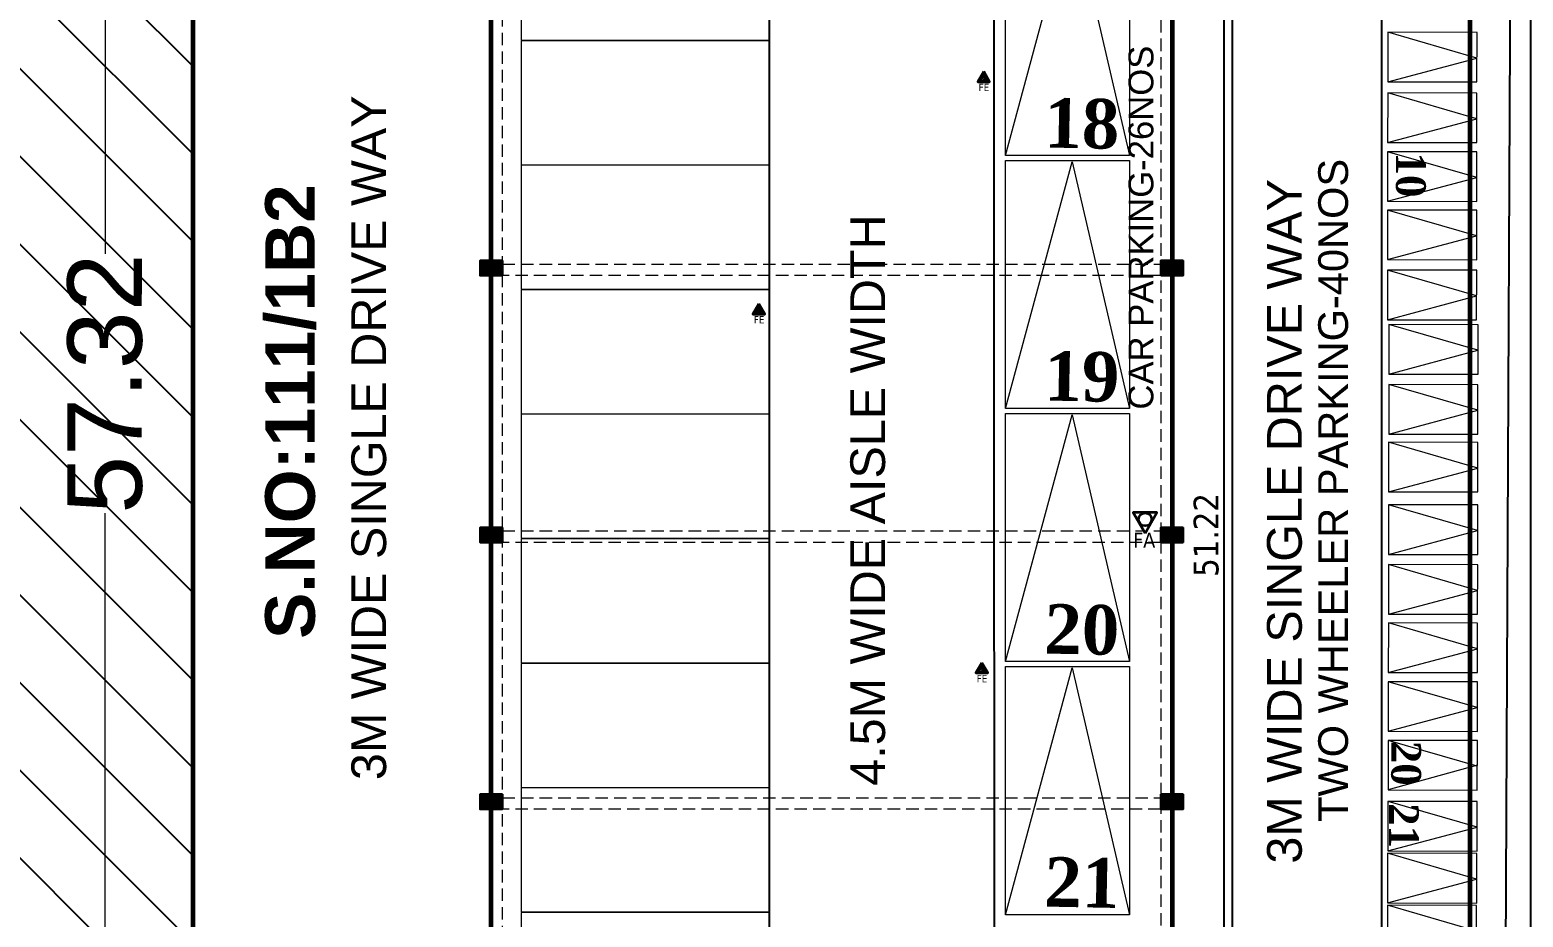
# Model space of a CAD drawing. Header units: metres. Extents: x -44 to 239, y -4 to 219.
# Drawn here: x 7.8 to 37.88, y 134.92 to 152.8 of the extents above; entities that cross this region are included whole.
import ezdxf

# ---------------------------------------------------------------- set-up
doc = ezdxf.new("R2010")
doc.units = ezdxf.units.M
doc.header["$MEASUREMENT"] = 0
doc.linetypes.add('001- GROUND FLOOR PLAN$0$HIDDEN', pattern=[0.375, 0.25, -0.125])
for name, color, linetype in [('0 @ 1', 7, 'Continuous'), ('11', 248, 'Continuous'), ('AS_AT_SITE', 6, 'Continuous'), ('BLK_1_COVERED_AREA', 140, 'Continuous'), ('BLK_1_INTERNAL_VEHICULAR_ACCESS', 161, 'Continuous'), ('BLK_1_LVL_0_BLDG_FOOT_PRINT', 1, 'Continuous'), ('BLK_1_LVL_0_SIDE_SETBACK2', 102, 'Continuous'), ('BLK_2_COVERED_AREA', 140, 'Continuous'), ('BLK_2_FLR_0_BLT_UP_AREA', 8, 'Continuous'), ('BLK_2_FLR_0_STILT', 7, 'Continuous'), ('BLK_2_INTERNAL_VEHICULAR_ACCESS', 161, 'Continuous'), ('BLK_2_LVL_0_BLDG_FOOT_PRINT', 1, 'Continuous'), ('BLK_2_LVL_0_SIDE_SETBACK1', 171, 'Continuous'), ('BLK_2_LVL_0_SIDE_SETBACK2', 102, 'Continuous'), ('DISTANCE_BLK', 238, 'Continuous'), ('PARKING_SLOT', 30, 'Continuous'), ('PER_AISLE_WIDTH', 5, 'Continuous'), ('TWO_WHEELER_DRIVE_WAY', 6, 'Continuous')]:
    doc.layers.add(name, color=color, linetype=linetype)
for name, color, linetype, lineweight in [('A-Column RCC', 6, 'Continuous', 30), ('A-Hatch Concrete-TC', 253, 'Continuous', 0), ('TWO_WHEELER_PARKING', 7, 'Continuous', 0)]:
    doc.layers.add(name, color=color, linetype=linetype, lineweight=lineweight)
doc.styles.add('ARIAL', font='arial.ttf')
doc.styles.add('CODE', font='tahoma.ttf')
doc.styles.add('MtXpl_Times_New_Roma', font='timesbd.ttf')
doc.styles.get("Standard").update_dxf_attribs({"font": 'arial.ttf'})
doc.dimstyles.new('Copy of drain width', dxfattribs={"dimtxt": 1.5, "dimasz": 1, "dimexe": 0.18, "dimexo": 0.0625, "dimgap": 0.09, "dimtad": 0, "dimzin": 0, "dimdsep": 46, "dimtxsty": 'ARIAL', "dimcen": 0.09, "dimse1": 1, "dimse2": 1, "dimclrd": 21, "dimadec": 0, "dimazin": 0, "dimtfac": 1, "dimtofl": 0, "dimtmove": 0, "dimatfit": 3, "dimfxl": 0, "dimtolj": 1, "dimtzin": 0, "dimlwd": 9, "dimarcsym": 0})
doc.dimstyles.new('OUTER', dxfattribs={"dimscale": 0, "dimtxt": 0.35, "dimasz": 0.3, "dimexe": 0.18, "dimexo": 0.0625, "dimgap": 0.09, "dimtad": 1, "dimzin": 0, "dimdsep": 46, "dimtxsty": 'CODE', "dimcen": 0.09, "dimse1": 1, "dimse2": 1, "dimclrd": 256, "dimclrt": 1, "dimadec": 0, "dimazin": 0, "dimtfac": 1, "dimtofl": 0, "dimtmove": 2, "dimatfit": 3, "dimfxl": 0, "dimtolj": 1, "dimtzin": 0, "dimarcsym": 0})
pattern_1 = [(45, (-47.69028, 123.775896), (-0.022097087, 0.022097087), [])]
pattern_2 = [(45, (-52.17923, 131.01064), (-0.022097087, 0.022097087), [])]
pattern_3 = [(45, (-47.650927, 135.693603), (-0.022097087, 0.022097087), [])]
pattern_4 = [(45, (-47.69028, 123.775896), (-0.022097087, 0.022097087), [])]
pattern_5 = [(45, (-52.17923, 131.01064), (-0.022097087, 0.022097087), [])]
pattern_6 = [(45, (-47.650927, 135.693603), (-0.022097087, 0.022097087), [])]

# ---------------------------------------------------------------- blocks, each defined once
blk = doc.blocks.new('*D596')
at = {"color": 21, "lineweight": 9}
for p, q in [((9.323, 173.332), (9.32, 148.287)), ((9.317, 118.016), (9.319, 143.061))]:
    blk.add_line(p, q, dxfattribs=at)
at = {"color": 21}
for points in [[(9.156, 173.332), (9.489, 173.332), (9.323, 174.332)], [(9.15, 118.016), (9.483, 118.016), (9.316, 117.016)]]:
    blk.add_solid(points, dxfattribs=at)
at = {"layer": 'Defpoints', "color": 0}
for p in [(11.093, 174.332), (9.316, 117.016), (11.086, 117.016)]:
    blk.add_point(p, dxfattribs=at)
at = {"color": 0, "insert": (9.32, 145.674), "char_height": 1.5, "attachment_point": 5, "rotation": 89.9937, "style": 'ARIAL'}
blk.add_mtext('\\A1;57.32', dxfattribs=at)
blk = doc.blocks.new('*D466')
at = {"color": 21, "lineweight": 9}
for p, q in [((39.321, 167.233), (39.321, 145.238)), ((39.321, 118.016), (39.321, 140.011))]:
    blk.add_line(p, q, dxfattribs=at)
at = {"color": 21}
for points in [[(39.154, 167.233), (39.487, 167.233), (39.321, 168.233)], [(39.154, 118.016), (39.487, 118.016), (39.321, 117.016)]]:
    blk.add_solid(points, dxfattribs=at)
at = {"layer": 'Defpoints', "color": 0}
for p in [(30.803, 168.233), (30.803, 117.016), (39.321, 117.016)]:
    blk.add_point(p, dxfattribs=at)
at = {"color": 0, "insert": (39.321, 142.624), "char_height": 1.5, "attachment_point": 5, "rotation": 90, "style": 'ARIAL'}
blk.add_mtext('\\A1;51.22', dxfattribs=at)
blk = doc.blocks.new('*D599')
at = {"color": 21, "lineweight": 9}
for p, q in [((-3.45, 117.915), (0.774, 117.915)), ((10.093, 117.915), (5.869, 117.915))]:
    blk.add_line(p, q, dxfattribs=at)
at = {"color": 21}
for points in [[(-3.45, 118.082), (-3.45, 117.749), (-4.45, 117.915)], [(10.093, 118.082), (10.093, 117.749), (11.093, 117.915)]]:
    blk.add_solid(points, dxfattribs=at)
at = {"layer": 'Defpoints', "color": 0}
for p in [(11.093, 174.332), (-4.45, 172.457), (-4.45, 117.915)]:
    blk.add_point(p, dxfattribs=at)
at = {"color": 0, "insert": (3.321, 117.915), "char_height": 1.5, "attachment_point": 5, "style": 'ARIAL'}
blk.add_mtext('\\A1;15.54', dxfattribs=at)
blk = doc.blocks.new('cq')
at = {"layer": 'A-Hatch Concrete-TC'}
h = blk.add_hatch(dxfattribs=at)
h.set_pattern_fill('ANSI31', scale=0.01, angle=90)
h.set_pattern_definition([(135, (0, 0), (-0.00088388347648, -0.00088388347648), [])])
h.paths.add_polyline_path([(8280.033, -864.633), (8280.033, -864.333), (8279.583, -864.333), (8279.583, -864.633)])
at = {"layer": 'A-Column RCC', "color": 7}
blk.add_lwpolyline([(8280.033, -864.633), (8280.033, -864.333), (8279.583, -864.333), (8279.583, -864.633)], close=True, dxfattribs=at)
blk = doc.blocks.new('*D771')
at = {"lineweight": -2, "ltscale": 2}
blk.add_line((31.852, 167.733), (31.852, 117.516), dxfattribs=at)
at = {"ltscale": 2}
for points in [[(31.768, 167.733), (31.935, 167.733), (31.852, 168.233)], [(31.768, 117.516), (31.935, 117.516), (31.852, 117.016)]]:
    blk.add_solid(points, dxfattribs=at)
at = {"layer": 'Defpoints', "color": 0, "ltscale": 2}
for p in [(30.583, 168.233), (24.826, 117.016), (31.852, 117.016)]:
    blk.add_point(p, dxfattribs=at)
at = {"color": 1, "lineweight": 20, "ltscale": 2, "insert": (31.501, 142.624), "char_height": 0.5, "attachment_point": 5, "rotation": 90, "style": 'CODE'}
blk.add_mtext('\\A1;51.22', dxfattribs=at)

msp = doc.modelspace()

# ---------------------------------------------------------------- hatches: boundary and pattern name
h = msp.add_hatch()
h.set_pattern_fill('ANSI31', color=256, scale=10, angle=90)
h.set_pattern_definition([(135, (58.7765, -735.3097), (-0.8838835, -0.8838835), [])])
h.paths.add_polyline_path([(-4.45662, 117.01766), (11.09253, 117.01766), (11.09259, 174.33163), (17.09123, 174.33163), (17.08547, 190.79771), (-4.44746, 190.79766)])
h.paths.add_polyline_path([(30.80547, 190.79775), (17.08547, 190.79771), (17.09123, 174.33163), (30.81123, 174.33163)])
h.paths.add_polyline_path([(6.28244, 162.46087), (6.28244, 173.28897), (0.85293, 173.28897), (0.85293, 162.46087)], flags=24)
at = {"lineweight": 25}
h = msp.add_hatch(dxfattribs=at)
h.set_pattern_fill('ANSI31', color=256, scale=0.25)
h.set_pattern_definition(pattern_3)
h.paths.add_polyline_path([(26.95239, 151.82886, 1), (27.08353, 151.82886, 1)])
h = msp.add_hatch(dxfattribs=at)
h.set_pattern_fill('ANSI31', color=256, scale=0.25)
h.set_pattern_definition(pattern_3)
h.paths.add_polyline_path([(26.95239, 151.82886, 1), (27.08353, 151.82886, 1)])
h = msp.add_hatch(dxfattribs=at)
h.set_pattern_fill('ANSI31', color=256, scale=0.25)
h.set_pattern_definition(pattern_6)
h.paths.add_polyline_path([(26.95239, 151.82886, 1), (27.08353, 151.82886, 1)])
h = msp.add_hatch(dxfattribs=at)
h.set_pattern_fill('ANSI31', color=256, scale=0.25)
h.set_pattern_definition(pattern_6)
h.paths.add_polyline_path([(26.95239, 151.82886, 1), (27.08353, 151.82886, 1)])
h = msp.add_hatch(dxfattribs=at)
h.set_pattern_fill('ANSI31', color=256, scale=0.25)
h.set_pattern_definition(pattern_2)
h.paths.add_polyline_path([(22.42409, 147.1459, 1), (22.55523, 147.1459, 1)])
h = msp.add_hatch(dxfattribs=at)
h.set_pattern_fill('ANSI31', color=256, scale=0.25)
h.set_pattern_definition(pattern_2)
h.paths.add_polyline_path([(22.42409, 147.1459, 1), (22.55523, 147.1459, 1)])
h = msp.add_hatch(dxfattribs=at)
h.set_pattern_fill('ANSI31', color=256, scale=0.25)
h.set_pattern_definition(pattern_5)
h.paths.add_polyline_path([(22.42409, 147.1459, 1), (22.55523, 147.1459, 1)])
h = msp.add_hatch(dxfattribs=at)
h.set_pattern_fill('ANSI31', color=256, scale=0.25)
h.set_pattern_definition(pattern_5)
h.paths.add_polyline_path([(22.42409, 147.1459, 1), (22.55523, 147.1459, 1)])
h = msp.add_hatch(dxfattribs=at)
h.set_pattern_fill('ANSI31', color=256, scale=0.25)
h.set_pattern_definition(pattern_1)
h.paths.add_polyline_path([(26.91304, 139.91115, 1), (27.04418, 139.91115, 1)])
h = msp.add_hatch(dxfattribs=at)
h.set_pattern_fill('ANSI31', color=256, scale=0.25)
h.set_pattern_definition(pattern_1)
h.paths.add_polyline_path([(26.91304, 139.91115, 1), (27.04418, 139.91115, 1)])
h = msp.add_hatch(dxfattribs=at)
h.set_pattern_fill('ANSI31', color=256, scale=0.25)
h.set_pattern_definition(pattern_4)
h.paths.add_polyline_path([(26.91304, 139.91115, 1), (27.04418, 139.91115, 1)])
h = msp.add_hatch(dxfattribs=at)
h.set_pattern_fill('ANSI31', color=256, scale=0.25)
h.set_pattern_definition(pattern_4)
h.paths.add_polyline_path([(26.91304, 139.91115, 1), (27.04418, 139.91115, 1)])

# ---------------------------------------------------------------- linework, layer by layer
at = {"color": 7, "lineweight": 20}
for p, q in [((27.45514, 150.27039, 800.872), (28.80183, 155.24522, 800.872)), ((28.80183, 155.24522, 800.872), (29.95514, 150.27039, 800.872)), ((27.45514, 145.17039, 800.872), (28.80183, 150.14522, 800.872)), ((28.80183, 150.14522, 800.872), (29.95514, 145.17039, 800.872)), ((27.45514, 140.07039, 800.872), (28.80183, 145.04522, 800.872)), ((28.80183, 145.04522, 800.872), (29.95514, 140.07039, 800.872)), ((27.45514, 134.97039, 800.872), (28.80183, 139.94522, 800.872)), ((28.80183, 139.94522, 800.872), (29.95514, 134.97039, 800.872))]:
    msp.add_line(p, q, dxfattribs=at)
at = {"lineweight": 20}
for p, q in [((36.95288, 152.2367, 1201.308), (35.15877, 152.75608, 1201.308)), ((35.1571, 151.75748, 1201.308), (36.95288, 152.2367, 1201.308)), ((36.95085, 151.01426, 1201.308), (35.15673, 151.53365, 1201.308)), ((35.15507, 150.53504, 1201.308), (36.95085, 151.01426, 1201.308)), ((36.94887, 149.82765, 1201.308), (35.15476, 150.34703, 1201.308)), ((35.15309, 149.34843, 1201.308), (36.94887, 149.82765, 1201.308)), ((36.94691, 148.65237, 1201.308), (35.1528, 149.17176, 1201.308)), ((35.15113, 148.17315, 1201.308), (36.94691, 148.65237, 1201.308)), ((36.9449, 147.44128, 1201.308), (35.15078, 147.96067, 1201.308)), ((35.14912, 146.96206, 1201.308), (36.9449, 147.44128, 1201.308)), ((36.97334, 146.34505, 1201.308), (35.17922, 146.86443, 1201.308)), ((35.17756, 145.86582, 1201.308), (36.97334, 146.34505, 1201.308)), ((36.97132, 145.13636, 1201.308), (35.17721, 145.65574, 1201.308)), ((35.17555, 144.65714, 1201.308), (36.97132, 145.13636, 1201.308)), ((36.96939, 143.97234, 1201.308), (35.17527, 144.49172, 1201.308)), ((35.17361, 143.49312, 1201.308), (36.96939, 143.97234, 1201.308)), ((36.96729, 142.7123, 1201.308), (35.17317, 143.23169, 1201.308)), ((35.17151, 142.23308, 1201.308), (36.96729, 142.7123, 1201.308)), ((36.96528, 141.50711, 1201.308), (35.17116, 142.02649, 1201.308)), ((35.1695, 141.02789, 1201.308), (36.96528, 141.50711, 1201.308)), ((36.96332, 140.33183, 1201.308), (35.16921, 140.85122, 1201.308)), ((35.16754, 139.85261, 1201.308), (36.96332, 140.33183, 1201.308)), ((36.96135, 139.14531, 1201.308), (35.16723, 139.66469, 1201.308)), ((35.16557, 138.66608, 1201.308), (36.96135, 139.14531, 1201.308)), ((36.95938, 137.96432, 1201.308), (35.16526, 138.4837, 1201.308)), ((36.96192, 137.9814, 1201.308), (35.1636, 137.48509, 1201.308)), ((36.95772, 136.73519, 1201.308), (35.1636, 137.25268, 1201.308)), ((35.15942, 136.25407, 1201.308), (36.95772, 136.73519, 1201.308)), ((36.94804, 135.68784, 1201.308), (35.15393, 136.20722, 1201.308)), ((35.15226, 135.20862, 1201.308), (36.94804, 135.68784, 1201.308)), ((36.94391, 134.64056, 1101.199), (35.14979, 135.15995, 1101.199))]:
    msp.add_line(p, q, dxfattribs=at)
at = {"color": 7, "linetype": '001- GROUND FLOOR PLAN$0$HIDDEN', "lineweight": 20}
for p, q in [((17.32337, 148.08295, 800.872), (30.58337, 148.08295, 800.872)), ((17.32337, 148.08295, 800.872), (30.58337, 148.08295, 800.872)), ((30.58337, 147.85295, 800.872), (17.32337, 147.85295, 800.872)), ((30.58337, 147.85295, 800.872), (17.32337, 147.85295, 800.872)), ((17.32337, 142.70445, 800.872), (30.58337, 142.70445, 800.872)), ((17.32337, 142.70445, 800.872), (30.58337, 142.70445, 800.872)), ((30.58337, 142.47445, 800.872), (17.32337, 142.47445, 800.872)), ((30.58337, 142.47445, 800.872), (17.32337, 142.47445, 800.872)), ((17.32337, 137.32595, 800.872), (30.58337, 137.32595, 800.872)), ((17.32337, 137.32595, 800.872), (30.58337, 137.32595, 800.872)), ((30.58337, 137.09595, 800.872), (17.32337, 137.09595, 800.872)), ((30.58337, 137.09595, 800.872), (17.32337, 137.09595, 800.872))]:
    msp.add_line(p, q, dxfattribs=at)
at = {"color": 7, "linetype": '001- GROUND FLOOR PLAN$0$HIDDEN', "lineweight": 20, "elevation": 800.872}
msp.add_lwpolyline([(17.32337, 117.24595), (17.32337, 168.00295), (30.58337, 168.00295), (30.58337, 117.24595)], close=True, dxfattribs=at)
at = {"lineweight": 35, "elevation": 800.872}
for points in [[(27.01796, 151.96728), (26.89809, 151.75965), (27.13783, 151.75965)], [(27.01796, 151.96728), (26.89809, 151.75965), (27.13783, 151.75965)], [(27.01796, 151.96728), (26.89809, 151.75965), (27.13783, 151.75965)], [(27.01796, 151.96728), (26.89809, 151.75965), (27.13783, 151.75965)], [(22.48966, 147.28431), (22.36979, 147.07669), (22.60953, 147.07669)], [(22.48966, 147.28431), (22.36979, 147.07669), (22.60953, 147.07669)], [(22.48966, 147.28431), (22.36979, 147.07669), (22.60953, 147.07669)], [(22.48966, 147.28431), (22.36979, 147.07669), (22.60953, 147.07669)], [(30.26858, 142.65999), (30.50833, 143.07524), (30.02884, 143.07524)], [(30.26858, 142.65999), (30.50833, 143.07524), (30.02884, 143.07524)], [(30.26858, 142.65999), (30.50833, 143.07524), (30.02884, 143.07524)], [(30.26858, 142.65999), (30.50833, 143.07524), (30.02884, 143.07524)], [(26.97861, 140.04957), (26.85873, 139.84194), (27.09848, 139.84194)], [(26.97861, 140.04957), (26.85873, 139.84194), (27.09848, 139.84194)], [(26.97861, 140.04957), (26.85873, 139.84194), (27.09848, 139.84194)], [(26.97861, 140.04957), (26.85873, 139.84194), (27.09848, 139.84194)]]:
    msp.add_lwpolyline(points, close=True, dxfattribs=at)
at = {"lineweight": 35}
for centre, radius in [((27.01796, 151.82886, 800.872), 0.06557), ((27.01796, 151.82886, 800.872), 0.06557), ((27.01796, 151.82886, 800.872), 0.06557), ((27.01796, 151.82886, 800.872), 0.06557), ((22.48966, 147.1459, 800.872), 0.06557), ((22.48966, 147.1459, 800.872), 0.06557), ((22.48966, 147.1459, 800.872), 0.06557), ((22.48966, 147.1459, 800.872), 0.06557), ((30.26858, 142.93682, 800.872), 0.13114), ((30.26858, 142.93682, 800.872), 0.13114), ((30.26858, 142.93682, 800.872), 0.13114), ((30.26858, 142.93682, 800.872), 0.13114), ((26.97861, 139.91115, 800.872), 0.06557), ((26.97861, 139.91115, 800.872), 0.06557), ((26.97861, 139.91115, 800.872), 0.06557), ((26.97861, 139.91115, 800.872), 0.06557)]:
    msp.add_circle(centre, radius, dxfattribs=at)
at = {"layer": '11', "lineweight": 20, "elevation": 800.872}
for points in [[(27.45514, 155.27039), (29.95514, 155.27039), (29.95514, 150.27039), (27.45514, 150.27039)], [(27.45514, 150.17039), (29.95514, 150.17039), (29.95514, 145.17039), (27.45514, 145.17039)], [(27.45514, 145.07039), (29.95514, 145.07039), (29.95514, 140.07039), (27.45514, 140.07039)], [(27.45514, 139.97039), (29.95514, 139.97039), (29.95514, 134.97039), (27.45514, 134.97039)]]:
    msp.add_lwpolyline(points, close=True, dxfattribs=at)
at = {"layer": 'AS_AT_SITE', "elevation": 800.872}
msp.add_lwpolyline([(-8.40444, 63.40894), (-13.56915, 196.79995), (37.8261, 196.53738), (37.36288, 98.74885)], close=True, dxfattribs=at)
at = {"layer": 'BLK_1_COVERED_AREA', "elevation": 800.872}
msp.add_lwpolyline([(31.22253, 174.33163), (31.22253, 190.79775), (-4.44746, 190.79766), (-4.45663, 117.01766), (11.09253, 117.01595), (11.09259, 174.33163)], close=True, dxfattribs=at)
at = {"layer": 'BLK_1_INTERNAL_VEHICULAR_ACCESS', "elevation": 800.872}
msp.add_lwpolyline([(37.22253, 168.33163), (37.22253, 196.79776), (-10.44671, 196.79764), (-10.45737, 111.01831), (17.09253, 111.01529), (17.09259, 168.33163)], close=True, dxfattribs=at)
at = {"layer": 'BLK_1_LVL_0_BLDG_FOOT_PRINT', "elevation": 800.872}
msp.add_lwpolyline([(31.22253, 174.33163), (31.22254, 190.79775), (-4.44746, 190.79766), (-4.45663, 117.01766), (11.09253, 117.01595), (11.09259, 174.33163)], close=True, dxfattribs=at)
at = {"layer": 'BLK_1_LVL_0_SIDE_SETBACK2', "elevation": 800.872}
msp.add_lwpolyline([(31.22253, 174.33163), (31.22254, 190.79775), (38.03085, 190.79775), (38.03085, 117.01595), (11.09253, 117.01595), (11.0926, 174.33163)], close=True, dxfattribs=at)
at = {"layer": 'BLK_2_COVERED_AREA', "lineweight": 60, "elevation": 800.872}
msp.add_lwpolyline([(17.09337, 117.01595), (17.09337, 168.23295), (30.81337, 168.23295), (30.81337, 117.01595)], close=True, dxfattribs=at)
at = {"layer": 'BLK_2_FLR_0_BLT_UP_AREA', "color": 8, "lineweight": 20, "elevation": 800.872}
msp.add_lwpolyline([(17.09337, 117.01595), (17.09337, 168.23295), (30.81337, 168.23295), (30.81337, 117.01595)], close=True, dxfattribs=at)
at = {"layer": 'BLK_2_FLR_0_STILT', "lineweight": 20, "elevation": 800.872}
msp.add_lwpolyline([(17.09337, 117.01595), (17.09337, 168.23295), (30.81337, 168.23295), (30.81337, 117.01595)], close=True, dxfattribs=at)
at = {"layer": 'BLK_2_INTERNAL_VEHICULAR_ACCESS', "lineweight": 60, "elevation": 800.872}
msp.add_lwpolyline([(11.09337, 111.01595), (11.09337, 174.23295), (36.81337, 174.23295), (36.81337, 111.01595)], close=True, dxfattribs=at)
at = {"layer": 'BLK_2_LVL_0_BLDG_FOOT_PRINT', "lineweight": 60, "elevation": 800.872}
msp.add_lwpolyline([(17.09337, 117.01595), (17.09337, 168.23295), (30.81337, 168.23295), (30.81337, 117.01595)], close=True, dxfattribs=at)
at = {"layer": 'BLK_2_LVL_0_SIDE_SETBACK1', "elevation": 800.872}
msp.add_lwpolyline([(17.09337, 168.23296), (17.09337, 117.01595), (-10.48268, 117.01597), (-12.46403, 168.23295)], close=True, dxfattribs=at)
at = {"layer": 'BLK_2_LVL_0_SIDE_SETBACK2', "elevation": 800.872}
msp.add_lwpolyline([(30.81337, 117.01595), (30.81337, 168.23295), (38.03085, 168.23295), (38.03085, 117.01595)], close=True, dxfattribs=at)
at = {"layer": 'DISTANCE_BLK', "elevation": 800.872}
for points in [[(31.22254, 174.33163), (31.22254, 190.79775), (-4.44746, 190.79766), (-4.45662, 117.01766), (11.09253, 117.01595), (11.0926, 174.33163)], [(17.09337, 117.01595), (17.09337, 168.23295), (30.81337, 168.23295), (30.81337, 117.01595)]]:
    msp.add_lwpolyline(points, close=True, dxfattribs=at)
at = {"layer": 'PARKING_SLOT', "color": 30, "lineweight": 20, "elevation": 800.872}
for points in [[(17.70372, 155.09571), (17.70372, 152.59571), (22.70372, 152.59571), (22.70372, 155.09571)], [(17.70372, 152.58571), (17.70372, 150.08571), (22.70372, 150.08571), (22.70372, 152.58571)], [(17.70372, 150.07571), (17.70372, 147.57571), (22.70372, 147.57571), (22.70372, 150.07571)], [(17.70372, 147.56571), (17.70372, 145.06571), (22.70372, 145.06571), (22.70372, 147.56571)], [(17.70372, 145.05571), (17.70372, 142.55571), (22.70372, 142.55571), (22.70372, 145.05571)], [(17.70372, 142.54571), (17.70372, 140.04571), (22.70372, 140.04571), (22.70372, 142.54571)], [(17.70372, 140.03571), (17.70372, 137.53571), (22.70372, 137.53571), (22.70372, 140.03571)], [(17.70372, 137.52571), (17.70372, 135.02571), (22.70372, 135.02571), (22.70372, 137.52571)], [(17.70372, 135.01571), (17.70372, 132.51571), (22.70372, 132.51571), (22.70372, 135.01571)]]:
    msp.add_lwpolyline(points, close=True, dxfattribs=at)
at = {"layer": 'PER_AISLE_WIDTH', "color": 5, "elevation": 800.872}
msp.add_lwpolyline([(27.23211, 117.01595), (22.70372, 117.01595), (22.70372, 163.54295), (27.21513, 163.54295)], close=True, dxfattribs=at)
at = {"layer": 'TWO_WHEELER_DRIVE_WAY', "elevation": 800.872}
msp.add_lwpolyline([(32.03085, 106.99998), (32.03085, 195.79995), (35.03085, 195.79995), (35.03085, 109.23999)], close=True, dxfattribs=at)
at = {"layer": 'TWO_WHEELER_PARKING', "color": 2, "linetype": 'Continuous', "lineweight": 20}
for points, elevation in [([(36.95459, 151.75448), (36.95626, 152.75309), (35.15877, 152.75608), (35.1571, 151.75748)], 1201.308), ([(36.95256, 150.53205), (36.95422, 151.53065), (35.15673, 151.53365), (35.15507, 150.53504)], 1201.308), ([(36.95058, 149.34543), (36.95224, 150.34404), (35.15476, 150.34703), (35.15309, 149.34843)], 1201.308), ([(36.94862, 148.17016), (36.95029, 149.16876), (35.1528, 149.17176), (35.15113, 148.17315)], 1201.308), ([(36.94661, 146.95907), (36.94827, 147.95767), (35.15078, 147.96067), (35.14912, 146.96206)], 1201.308), ([(36.97505, 145.86283), (36.97671, 146.86143), (35.17922, 146.86443), (35.17756, 145.86582)], 1201.308), ([(36.97304, 144.65414), (36.9747, 145.65275), (35.17721, 145.65574), (35.17555, 144.65714)], 1201.308), ([(36.9711, 143.49012), (36.97276, 144.48873), (35.17527, 144.49172), (35.17361, 143.49312)], 1201.308), ([(36.969, 142.23009), (36.97066, 143.22869), (35.17317, 143.23169), (35.17151, 142.23308)], 1201.308), ([(36.96699, 141.02489), (36.96865, 142.0235), (35.17116, 142.02649), (35.1695, 141.02789)], 1201.308), ([(36.96503, 139.84962), (36.9667, 140.84822), (35.16921, 140.85122), (35.16754, 139.85261)], 1201.308), ([(36.96306, 138.66309), (36.96472, 139.6617), (35.16723, 139.66469), (35.16557, 138.66608)], 1201.308), ([(36.96109, 137.4821), (36.96275, 138.4807), (35.16526, 138.4837), (35.1636, 137.48509)], 1201.308), ([(36.95691, 136.25108), (36.95858, 137.24969), (35.16109, 137.25268), (35.15942, 136.25407)], 1201.308), ([(36.94975, 135.20563), (36.95142, 136.20423), (35.15393, 136.20722), (35.15226, 135.20862)], 1201.308), ([(36.94562, 134.15835), (36.94728, 135.15695), (35.14979, 135.15995), (35.14813, 134.16134)], 1101.199)]:
    msp.add_lwpolyline(points, close=True, dxfattribs=dict(at, elevation=elevation))

# ---------------------------------------------------------------- block references
at = {"color": 7, "lineweight": 20}
for p in [(-8262.70996, 1012.48548, 800.872), (-8262.70996, 1012.48548, 800.872), (-8262.70996, 1007.10698, 800.872), (-8262.70996, 1007.10698, 800.872)]:
    msp.add_blockref('cq', p, dxfattribs=at)
at = {"color": 7, "lineweight": 20, "xscale": -1}
for p in [(8310.61669, 1012.48548, 800.872), (8310.61669, 1012.48548, 800.872), (8310.61669, 1007.10698, 800.872), (8310.61669, 1007.10698, 800.872)]:
    msp.add_blockref('cq', p, dxfattribs=at)
at = {"color": 7, "lineweight": 20, "xscale": -1, "rotation": 180}
msp.add_blockref('cq', (-8262.70996, -727.23657, 800.872), dxfattribs=at)
msp.add_blockref('cq', (-8262.70996, -727.23657, 800.872), dxfattribs=at)
at = {"color": 7, "lineweight": 20, "rotation": 180}
msp.add_blockref('cq', (8310.61669, -727.23657, 800.872), dxfattribs=at)
msp.add_blockref('cq', (8310.61669, -727.23657, 800.872), dxfattribs=at)

# ---------------------------------------------------------------- texts
at = {"lineweight": 35, "style": 'CODE'}
for s, height, p in [('FE', 0.15, (26.91581, 151.56925, 800.872)), ('FE', 0.15, (26.91581, 151.56925, 800.872)), ('FE', 0.15, (26.91581, 151.56925, 800.872)), ('FE', 0.15, (26.91581, 151.56925, 800.872)), ('FE', 0.15, (22.38751, 146.88629, 800.872)), ('FE', 0.15, (22.38751, 146.88629, 800.872)), ('FE', 0.15, (22.38751, 146.88629, 800.872)), ('FE', 0.15, (22.38751, 146.88629, 800.872)), ('FA', 0.3, (30.02772, 142.3704, 800.872)), ('FA', 0.3, (30.02772, 142.3704, 800.872)), ('FE', 0.15, (26.87646, 139.65155, 800.872)), ('FE', 0.15, (26.87646, 139.65155, 800.872)), ('FE', 0.15, (26.87646, 139.65155, 800.872)), ('FE', 0.15, (26.87646, 139.65155, 800.872))]:
    msp.add_text(s, height=height, dxfattribs=at).set_placement(p)
at = {"color": 7, "lineweight": 20, "style": 'MtXpl_Times_New_Roma'}
for s, p in [('18', (28.23048, 150.43439, 800.872)), ('19', (28.23048, 145.33439, 800.872)), ('20', (28.23048, 140.23439, 800.872)), ('21', (28.23048, 135.13439, 800.872))]:
    msp.add_text(s, height=1, rotation=358.871089, dxfattribs=at).set_placement(p)
at = {"lineweight": 20, "style": 'MtXpl_Times_New_Roma'}
for s, p in [('10', (35.32423, 150.33307, 1201.308)), ('20', (35.22873, 138.47649, 1201.308)), ('21', (35.18219, 137.21997, 1201.308))]:
    msp.add_text(s, height=0.6, rotation=269.904568, dxfattribs=at).set_placement(p)
at = {"color": 7, "lineweight": 20, "attachment_point": 1, "rotation": 90}
for s, insert, char_height, width in [('CAR PARKING-26NOS', (29.93561, 145.1505, 800.872), 0.5, 49.2964443), ('{\\W7.84959;  }4.5M WIDE AISLE WIDTH', (24.331, 133.30248, 800.872), 0.7, 19.9584316), ('{\\W7.84959;  }4.5M WIDE AISLE WIDTH', (24.331, 133.30248, 800.872), 0.7, 19.9584316)]:
    msp.add_mtext(s, dxfattribs=dict(at, insert=insert, char_height=char_height, width=width))
at = {"color": 1, "lineweight": 20, "attachment_point": 1, "rotation": 90}
for s, insert, char_height, width in [('{\\W5.71031;  }3M WIDE SINGLE DRIVE WAY', (14.28035, 134.58019, 800.872), 0.7, 19.9584316), ('TWO WHEELER PARKING-40NOS', (33.75622, 136.83949, 800.872), 0.6, 49.2964443), ('{\\fArial|b1|i0|c0|p34;S.NO:111/1B2}', (12.54442, 140.52929, 800.872), 1, 5.3094475), ('{\\W5.71031;  }3M WIDE SINGLE DRIVE WAY', (32.72537, 132.89657, 800.872), 0.7, 19.9584316)]:
    msp.add_mtext(s, dxfattribs=dict(at, insert=insert, char_height=char_height, width=width))

# ---------------------------------------------------------------- dimensions: what is measured, and where the dimension line sits
at = {"color": 1}
dim = msp.add_linear_dim(base=(-4.44974, 117.91535, 800.872), p1=(11.09259, 174.33163, 800.872), p2=(-4.44974, 172.45653, 800.872), dimstyle='Copy of drain width', dxfattribs=at)
dim.commit()
dim.dimension.update_dxf_attribs({"geometry": '*D599', "text_midpoint": (3.32143, 117.91535, 800.872)})
dim = msp.add_aligned_dim(p1=(11.0926, 174.33163, 800.872), p2=(11.08631, 117.01595, 800.872), distance=-1.76989, dimstyle='Copy of drain width', dxfattribs=at)
dim.commit()
dim.dimension.update_dxf_attribs({"geometry": '*D596', "text_midpoint": (9.31956, 145.67399, 800.872)})
dim = msp.add_linear_dim(base=(39.32051, 117.01595, 800.872), p1=(30.80337, 168.23295, 800.872), p2=(30.80337, 117.01595, 800.872), angle=90, dimstyle='Copy of drain width', dxfattribs=at)
dim.commit()
dim.dimension.update_dxf_attribs({"geometry": '*D466', "text_midpoint": (39.32051, 142.62445, 800.872)})
at = {"layer": '0 @ 1', "color": 7, "lineweight": 20, "ltscale": 2}
dim = msp.add_linear_dim(base=(31.85158, 117.01595, 800.872), p1=(30.58337, 168.23295, 800.872), p2=(24.82635, 117.01595, 800.872), angle=90, dimstyle='OUTER', override={"dimscale": 1, "dimtxt": 0.5, "dimasz": 0.5, "dimtad": 3, "dimtix": 0, "dimtofl": 0, "dimtmove": 2, "dimatfit": 3}, dxfattribs=at)
dim.commit()
dim.dimension.update_dxf_attribs({"geometry": '*D771', "text_midpoint": (31.50117, 142.62445, 800.872)})

doc.saveas('drawing.dxf')
